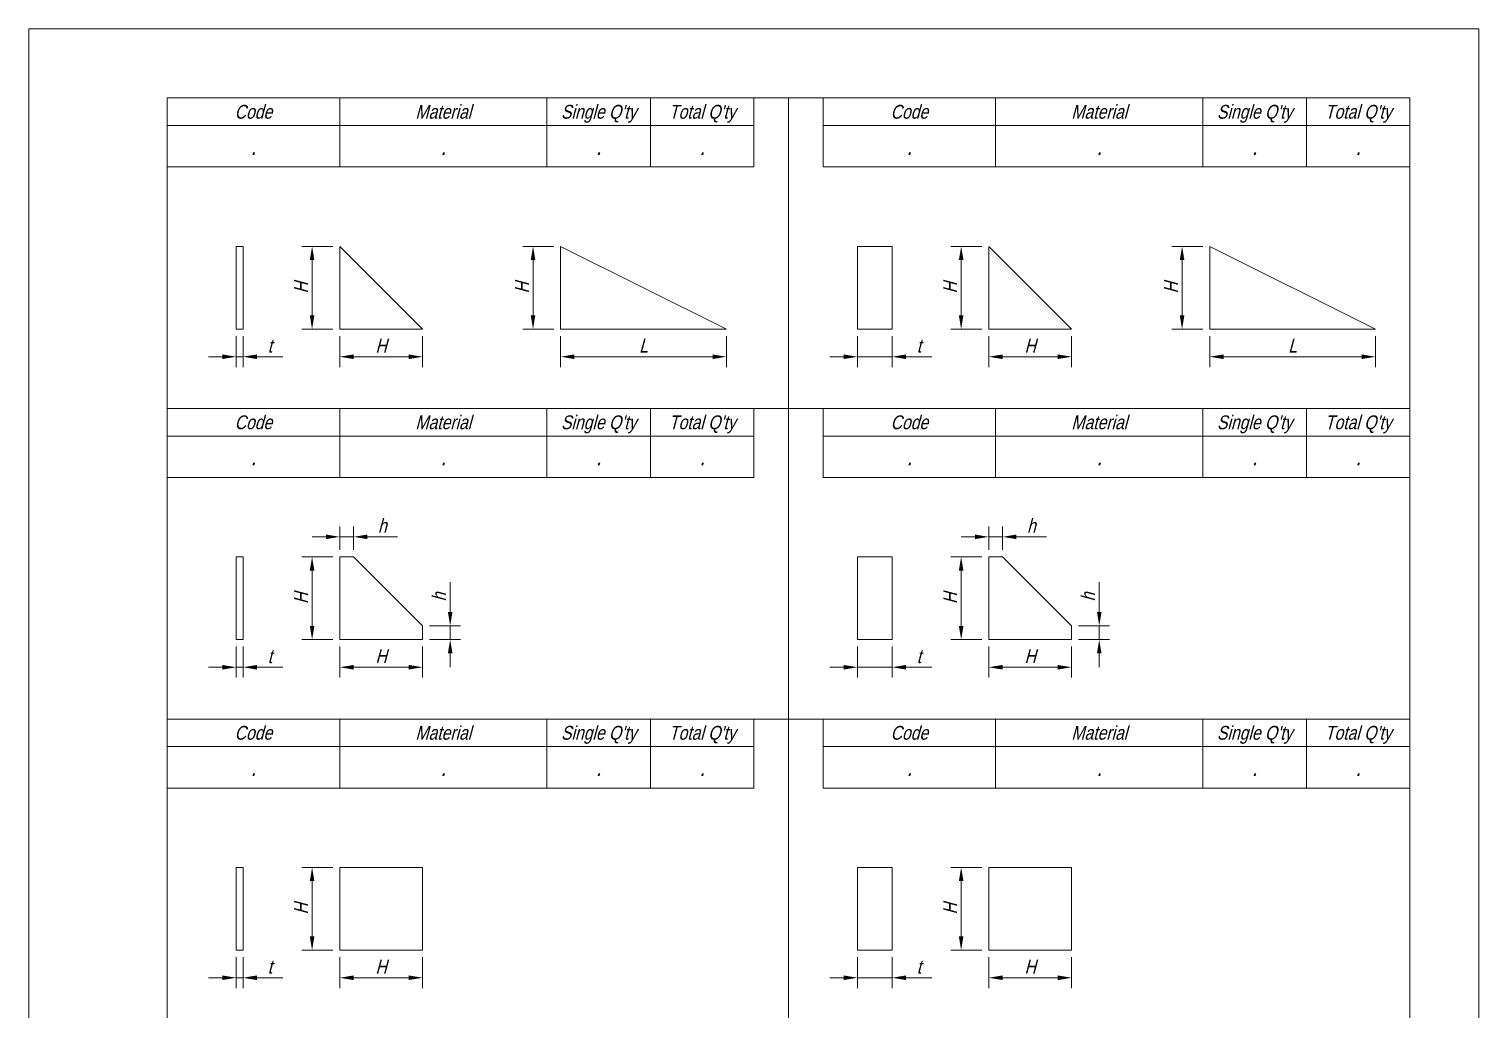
# Model space of a CAD drawing. Header units: millimetres. Extents: x 21 to 1591, y 51 to 2900.
# Drawn here: x 1221.5 to 1431.5, y 206.2 to 348.2 of the extents above; entities that cross this region are included whole.
import ezdxf
from ezdxf.enums import TextEntityAlignment as Align

# ---------------------------------------------------------------- set-up
doc = ezdxf.new("R2010")
doc.units = ezdxf.units.MM
doc.header["$LTSCALE"] = 0.5
doc.layers.get('0').update_dxf_attribs({"color": 9, "lineweight": 15})
doc.layers.get('Defpoints').update_dxf_attribs({"color": 9, "lineweight": 15})
doc.layers.add('Detaildimentions', color=5, linetype='Continuous', lineweight=15)
doc.layers.add('Namebox', color=9, linetype='Continuous', lineweight=20)
doc.styles.add('Longhand', font='vnfont.shx', dxfattribs={"width": 0.85, "oblique": 15})

msp = doc.modelspace()

# ---------------------------------------------------------------- linework, layer by layer
at = {"color": 5, "ltscale": 0.5}
for p, q in [((1266.4927, 338.2231), (1266.4927, 328.2231)), ((1296.4927, 338.2231), (1296.4927, 328.2231)), ((1311.4927, 338.2231), (1311.4927, 328.2231)), ((1361.4927, 338.2231), (1361.4927, 328.2231)), ((1391.4927, 338.2231), (1391.4927, 328.2231)), ((1406.4927, 338.2231), (1406.4927, 328.2231)), ((1326.4927, 334.2231), (1241.4927, 334.2231)), ((1421.4927, 334.2231), (1336.4927, 334.2231)), ((1266.4927, 293.2231), (1266.4927, 283.2231)), ((1296.4927, 293.2231), (1296.4927, 283.2231)), ((1311.4927, 293.2231), (1311.4927, 283.2231)), ((1361.4927, 293.2231), (1361.4927, 283.2231)), ((1391.4927, 293.2231), (1391.4927, 283.2231)), ((1406.4927, 293.2231), (1406.4927, 283.2231)), ((1326.4927, 289.2231), (1241.4927, 289.2231)), ((1421.4927, 289.2231), (1336.4927, 289.2231)), ((1266.4927, 248.2231), (1266.4927, 238.2231)), ((1296.4927, 248.2231), (1296.4927, 238.2231)), ((1311.4927, 248.2231), (1311.4927, 238.2231)), ((1361.4927, 248.2231), (1361.4927, 238.2231)), ((1391.4927, 248.2231), (1391.4927, 238.2231)), ((1406.4927, 248.2231), (1406.4927, 238.2231)), ((1326.4927, 244.2231), (1241.4927, 244.2231)), ((1421.4927, 244.2231), (1336.4927, 244.2231))]:
    msp.add_line(p, q, dxfattribs=at)
at = {"ltscale": 0.5}
for p, q in [((1331.4927, 338.2231), (1331.4927, 111.2231)), ((1278.4927, 304.7231), (1266.4927, 316.7231)), ((1266.4927, 304.7231), (1266.4927, 316.7231)), ((1322.4927, 304.7231), (1298.4927, 316.7231)), ((1298.4927, 304.7231), (1298.4927, 316.7231)), ((1372.4927, 304.7231), (1360.4927, 316.7231)), ((1360.4927, 304.7231), (1360.4927, 316.7231)), ((1416.4927, 304.7231), (1392.4927, 316.7231)), ((1392.4927, 304.7231), (1392.4927, 316.7231)), ((1278.4927, 304.7231), (1266.4927, 304.7231)), ((1322.4927, 304.7231), (1298.4927, 304.7231)), ((1372.4927, 304.7231), (1360.4927, 304.7231)), ((1416.4927, 304.7231), (1392.4927, 304.7231)), ((1421.4927, 293.2231), (1241.4927, 293.2231)), ((1266.4927, 271.7231), (1268.4927, 271.7231)), ((1266.4927, 259.7231), (1266.4927, 271.7231)), ((1278.4927, 261.7231), (1268.4927, 271.7231)), ((1360.4927, 271.7231), (1362.4927, 271.7231)), ((1360.4927, 259.7231), (1360.4927, 271.7231)), ((1372.4927, 261.7231), (1362.4927, 271.7231)), ((1278.4927, 261.7231), (1278.4927, 259.7231)), ((1372.4927, 261.7231), (1372.4927, 259.7231)), ((1278.4927, 259.7231), (1266.4927, 259.7231)), ((1372.4927, 259.7231), (1360.4927, 259.7231)), ((1421.4927, 248.2231), (1241.4927, 248.2231)), ((1266.4927, 226.7231), (1278.4927, 226.7231)), ((1266.4927, 214.7231), (1266.4927, 226.7231)), ((1278.4927, 226.7231), (1278.4927, 214.7231)), ((1360.4927, 226.7231), (1372.4927, 226.7231)), ((1360.4927, 214.7231), (1360.4927, 226.7231)), ((1372.4927, 226.7231), (1372.4927, 214.7231)), ((1278.4927, 214.7231), (1266.4927, 214.7231)), ((1372.4927, 214.7231), (1360.4927, 214.7231))]:
    msp.add_line(p, q, dxfattribs=at)
at = {"color": 7, "ltscale": 5}
msp.add_lwpolyline([(1241.4927, 61.2231), (1421.4927, 61.2231), (1421.4927, 338.2231), (1241.4927, 338.2231)], close=True, dxfattribs=at)
at = {"ltscale": 0.5}
for points in [[(1241.4927, 338.2231), (1326.4927, 338.2231), (1326.4927, 328.2231), (1241.4927, 328.2231)], [(1336.4927, 338.2231), (1421.4927, 338.2231), (1421.4927, 328.2231), (1336.4927, 328.2231)], [(1252.4927, 316.7231), (1251.4927, 316.7231), (1251.4927, 304.7231), (1252.4927, 304.7231)], [(1346.4927, 316.7231), (1341.4927, 316.7231), (1341.4927, 304.7231), (1346.4927, 304.7231)], [(1241.4927, 293.2231), (1326.4927, 293.2231), (1326.4927, 283.2231), (1241.4927, 283.2231)], [(1336.4927, 293.2231), (1421.4927, 293.2231), (1421.4927, 283.2231), (1336.4927, 283.2231)], [(1252.4927, 271.7231), (1251.4927, 271.7231), (1251.4927, 259.7231), (1252.4927, 259.7231)], [(1346.4927, 271.7231), (1341.4927, 271.7231), (1341.4927, 259.7231), (1346.4927, 259.7231)], [(1241.4927, 248.2231), (1326.4927, 248.2231), (1326.4927, 238.2231), (1241.4927, 238.2231)], [(1336.4927, 248.2231), (1421.4927, 248.2231), (1421.4927, 238.2231), (1336.4927, 238.2231)], [(1252.4927, 226.7231), (1251.4927, 226.7231), (1251.4927, 214.7231), (1252.4927, 214.7231)], [(1346.4927, 226.7231), (1341.4927, 226.7231), (1341.4927, 214.7231), (1346.4927, 214.7231)]]:
    msp.add_lwpolyline(points, close=True, dxfattribs=at)
at = {"layer": 'Defpoints', "ltscale": 0.5}
msp.add_lwpolyline([(1431.4927, 51.2231), (1431.4927, 348.2231), (1221.4927, 348.2231), (1221.4927, 51.2231)], close=True, dxfattribs=at)
at = {"layer": 'Detaildimentions', "ltscale": 0.5}
for p, q in [((1265.4927, 316.7231), (1260.9927, 316.7231)), ((1297.4927, 316.7231), (1292.9927, 316.7231)), ((1359.4927, 316.7231), (1354.9927, 316.7231)), ((1391.4927, 316.7231), (1386.9927, 316.7231)), ((1262.4927, 314.7231), (1262.4927, 306.7231)), ((1294.4927, 314.7231), (1294.4927, 306.7231)), ((1356.4927, 314.7231), (1356.4927, 306.7231)), ((1388.4927, 314.7231), (1388.4927, 306.7231)), ((1265.4927, 304.7231), (1260.9927, 304.7231)), ((1297.4927, 304.7231), (1292.9927, 304.7231)), ((1359.4927, 304.7231), (1354.9927, 304.7231)), ((1391.4927, 304.7231), (1386.9927, 304.7231)), ((1251.4927, 303.7231), (1251.4927, 299.2231)), ((1252.4927, 303.7231), (1252.4927, 299.2231)), ((1266.4927, 303.7231), (1266.4927, 299.2231)), ((1278.4927, 303.7231), (1278.4927, 299.2231)), ((1298.4927, 303.7231), (1298.4927, 299.2231)), ((1322.4927, 303.7231), (1322.4927, 299.2231)), ((1341.4927, 303.7231), (1341.4927, 299.2231)), ((1346.4927, 303.7231), (1346.4927, 299.2231)), ((1360.4927, 303.7231), (1360.4927, 299.2231)), ((1372.4927, 303.7231), (1372.4927, 299.2231)), ((1392.4927, 303.7231), (1392.4927, 299.2231)), ((1416.4927, 303.7231), (1416.4927, 299.2231)), ((1249.4927, 300.7231), (1247.4927, 300.7231)), ((1251.4927, 300.7231), (1252.4927, 300.7231)), ((1254.4927, 300.7231), (1258.2717, 300.7231)), ((1268.4927, 300.7231), (1276.4927, 300.7231)), ((1300.4927, 300.7231), (1320.4927, 300.7231)), ((1339.4927, 300.7231), (1337.4927, 300.7231)), ((1341.4927, 300.7231), (1346.4927, 300.7231)), ((1348.4927, 300.7231), (1352.2717, 300.7231)), ((1362.4927, 300.7231), (1370.4927, 300.7231)), ((1394.4927, 300.7231), (1414.4927, 300.7231)), ((1266.4927, 272.7231), (1266.4927, 276.1231)), ((1268.4927, 272.7231), (1268.4927, 276.1231)), ((1360.4927, 272.7231), (1360.4927, 276.1231)), ((1362.4927, 272.7231), (1362.4927, 276.1231)), ((1264.4927, 274.6231), (1262.4927, 274.6231)), ((1266.4927, 274.6231), (1268.4927, 274.6231)), ((1270.4927, 274.6231), (1274.8384, 274.6231)), ((1358.4927, 274.6231), (1356.4927, 274.6231)), ((1360.4927, 274.6231), (1362.4927, 274.6231)), ((1364.4927, 274.6231), (1368.8384, 274.6231)), ((1265.4927, 271.7231), (1260.9927, 271.7231)), ((1359.4927, 271.7231), (1354.9927, 271.7231)), ((1262.4927, 269.7231), (1262.4927, 261.7231)), ((1356.4927, 269.7231), (1356.4927, 261.7231)), ((1282.4927, 263.7231), (1282.4927, 268.0687)), ((1376.4927, 263.7231), (1376.4927, 268.0687)), ((1279.4927, 261.7231), (1283.9927, 261.7231)), ((1282.4927, 259.7231), (1282.4927, 261.7231)), ((1373.4927, 261.7231), (1377.9927, 261.7231)), ((1376.4927, 259.7231), (1376.4927, 261.7231)), ((1251.4927, 258.7231), (1251.4927, 254.2231)), ((1252.4927, 258.7231), (1252.4927, 254.2231)), ((1265.4927, 259.7231), (1260.9927, 259.7231)), ((1266.4927, 258.7231), (1266.4927, 254.2231)), ((1278.4927, 258.7231), (1278.4927, 254.2231)), ((1279.4927, 259.7231), (1283.9927, 259.7231)), ((1341.4927, 258.7231), (1341.4927, 254.2231)), ((1346.4927, 258.7231), (1346.4927, 254.2231)), ((1359.4927, 259.7231), (1354.9927, 259.7231)), ((1360.4927, 258.7231), (1360.4927, 254.2231)), ((1372.4927, 258.7231), (1372.4927, 254.2231)), ((1373.4927, 259.7231), (1377.9927, 259.7231)), ((1282.4927, 257.7231), (1282.4927, 255.7231)), ((1376.4927, 257.7231), (1376.4927, 255.7231)), ((1249.4927, 255.7231), (1247.4927, 255.7231)), ((1251.4927, 255.7231), (1252.4927, 255.7231)), ((1254.4927, 255.7231), (1258.2717, 255.7231)), ((1268.4927, 255.7231), (1276.4927, 255.7231)), ((1339.4927, 255.7231), (1337.4927, 255.7231)), ((1341.4927, 255.7231), (1346.4927, 255.7231)), ((1348.4927, 255.7231), (1352.2717, 255.7231)), ((1362.4927, 255.7231), (1370.4927, 255.7231)), ((1265.4927, 226.7231), (1260.9927, 226.7231)), ((1262.4927, 224.7231), (1262.4927, 216.7231)), ((1359.4927, 226.7231), (1354.9927, 226.7231)), ((1356.4927, 224.7231), (1356.4927, 216.7231)), ((1265.4927, 214.7231), (1260.9927, 214.7231)), ((1359.4927, 214.7231), (1354.9927, 214.7231)), ((1251.4927, 213.7231), (1251.4927, 209.2231)), ((1252.4927, 213.7231), (1252.4927, 209.2231)), ((1266.4927, 213.7231), (1266.4927, 209.2231)), ((1278.4927, 213.7231), (1278.4927, 209.2231)), ((1341.4927, 213.7231), (1341.4927, 209.2231)), ((1346.4927, 213.7231), (1346.4927, 209.2231)), ((1360.4927, 213.7231), (1360.4927, 209.2231)), ((1372.4927, 213.7231), (1372.4927, 209.2231)), ((1249.4927, 210.7231), (1247.4927, 210.7231)), ((1251.4927, 210.7231), (1252.4927, 210.7231)), ((1254.4927, 210.7231), (1258.2717, 210.7231)), ((1268.4927, 210.7231), (1276.4927, 210.7231)), ((1339.4927, 210.7231), (1337.4927, 210.7231)), ((1341.4927, 210.7231), (1346.4927, 210.7231)), ((1348.4927, 210.7231), (1352.2717, 210.7231)), ((1362.4927, 210.7231), (1370.4927, 210.7231))]:
    msp.add_line(p, q, dxfattribs=at)
for points in [[(1262.1594, 314.7231), (1262.8261, 314.7231), (1262.4927, 316.7231)], [(1294.1594, 314.7231), (1294.8261, 314.7231), (1294.4927, 316.7231)], [(1356.1594, 314.7231), (1356.8261, 314.7231), (1356.4927, 316.7231)], [(1388.1594, 314.7231), (1388.8261, 314.7231), (1388.4927, 316.7231)], [(1262.1594, 306.7231), (1262.8261, 306.7231), (1262.4927, 304.7231)], [(1294.1594, 306.7231), (1294.8261, 306.7231), (1294.4927, 304.7231)], [(1356.1594, 306.7231), (1356.8261, 306.7231), (1356.4927, 304.7231)], [(1388.1594, 306.7231), (1388.8261, 306.7231), (1388.4927, 304.7231)], [(1249.4927, 301.0564), (1249.4927, 300.3897), (1251.4927, 300.7231)], [(1254.4927, 301.0564), (1254.4927, 300.3897), (1252.4927, 300.7231)], [(1268.4927, 301.0564), (1268.4927, 300.3897), (1266.4927, 300.7231)], [(1276.4927, 301.0564), (1276.4927, 300.3897), (1278.4927, 300.7231)], [(1300.4927, 301.0564), (1300.4927, 300.3897), (1298.4927, 300.7231)], [(1320.4927, 301.0564), (1320.4927, 300.3897), (1322.4927, 300.7231)], [(1339.4927, 301.0564), (1339.4927, 300.3897), (1341.4927, 300.7231)], [(1348.4927, 301.0564), (1348.4927, 300.3897), (1346.4927, 300.7231)], [(1362.4927, 301.0564), (1362.4927, 300.3897), (1360.4927, 300.7231)], [(1370.4927, 301.0564), (1370.4927, 300.3897), (1372.4927, 300.7231)], [(1394.4927, 301.0564), (1394.4927, 300.3897), (1392.4927, 300.7231)], [(1414.4927, 301.0564), (1414.4927, 300.3897), (1416.4927, 300.7231)], [(1264.4927, 274.9564), (1264.4927, 274.2897), (1266.4927, 274.6231)], [(1270.4927, 274.9564), (1270.4927, 274.2897), (1268.4927, 274.6231)], [(1358.4927, 274.9564), (1358.4927, 274.2897), (1360.4927, 274.6231)], [(1364.4927, 274.9564), (1364.4927, 274.2897), (1362.4927, 274.6231)], [(1262.1594, 269.7231), (1262.8261, 269.7231), (1262.4927, 271.7231)], [(1356.1594, 269.7231), (1356.8261, 269.7231), (1356.4927, 271.7231)], [(1282.1594, 263.7231), (1282.8261, 263.7231), (1282.4927, 261.7231)], [(1376.1594, 263.7231), (1376.8261, 263.7231), (1376.4927, 261.7231)], [(1262.1594, 261.7231), (1262.8261, 261.7231), (1262.4927, 259.7231)], [(1356.1594, 261.7231), (1356.8261, 261.7231), (1356.4927, 259.7231)], [(1282.1594, 257.7231), (1282.8261, 257.7231), (1282.4927, 259.7231)], [(1376.1594, 257.7231), (1376.8261, 257.7231), (1376.4927, 259.7231)], [(1249.4927, 256.0564), (1249.4927, 255.3897), (1251.4927, 255.7231)], [(1254.4927, 256.0564), (1254.4927, 255.3897), (1252.4927, 255.7231)], [(1268.4927, 256.0564), (1268.4927, 255.3897), (1266.4927, 255.7231)], [(1276.4927, 256.0564), (1276.4927, 255.3897), (1278.4927, 255.7231)], [(1339.4927, 256.0564), (1339.4927, 255.3897), (1341.4927, 255.7231)], [(1348.4927, 256.0564), (1348.4927, 255.3897), (1346.4927, 255.7231)], [(1362.4927, 256.0564), (1362.4927, 255.3897), (1360.4927, 255.7231)], [(1370.4927, 256.0564), (1370.4927, 255.3897), (1372.4927, 255.7231)], [(1262.1594, 224.7231), (1262.8261, 224.7231), (1262.4927, 226.7231)], [(1356.1594, 224.7231), (1356.8261, 224.7231), (1356.4927, 226.7231)], [(1262.1594, 216.7231), (1262.8261, 216.7231), (1262.4927, 214.7231)], [(1356.1594, 216.7231), (1356.8261, 216.7231), (1356.4927, 214.7231)], [(1249.4927, 211.0564), (1249.4927, 210.3897), (1251.4927, 210.7231)], [(1254.4927, 211.0564), (1254.4927, 210.3897), (1252.4927, 210.7231)], [(1268.4927, 211.0564), (1268.4927, 210.3897), (1266.4927, 210.7231)], [(1276.4927, 211.0564), (1276.4927, 210.3897), (1278.4927, 210.7231)], [(1339.4927, 211.0564), (1339.4927, 210.3897), (1341.4927, 210.7231)], [(1348.4927, 211.0564), (1348.4927, 210.3897), (1346.4927, 210.7231)], [(1362.4927, 211.0564), (1362.4927, 210.3897), (1360.4927, 210.7231)], [(1370.4927, 211.0564), (1370.4927, 210.3897), (1372.4927, 210.7231)]]:
    msp.add_solid(points, dxfattribs=at)

# ---------------------------------------------------------------- texts
at = {"layer": 'Detaildimentions', "color": 10, "style": 'Longhand', "oblique": 15, "width": 0.85}
for s, p in [('H', (1262.4927, 310.7231)), ('H', (1294.4927, 310.7231)), ('H', (1356.4927, 310.7231)), ('H', (1388.4927, 310.7231)), ('H', (1262.4927, 265.7231)), ('h', (1282.4927, 265.8959)), ('H', (1356.4927, 265.7231)), ('h', (1376.4927, 265.8959)), ('H', (1262.4927, 220.7231)), ('H', (1356.4927, 220.7231))]:
    msp.add_text(s, height=2, rotation=90, dxfattribs=at).set_placement(p, align=Align.BOTTOM_CENTER)
for s, p in [('t', (1256.3822, 300.7231)), ('H', (1272.4927, 300.7231)), ('L', (1310.4927, 300.7231)), ('t', (1350.3822, 300.7231)), ('H', (1366.4927, 300.7231)), ('L', (1404.4927, 300.7231)), ('h', (1272.6656, 274.6231)), ('h', (1366.6656, 274.6231)), ('H', (1272.4927, 255.7231)), ('H', (1366.4927, 255.7231)), ('t', (1256.3822, 255.7231)), ('t', (1350.3822, 255.7231)), ('t', (1256.3822, 210.7231)), ('H', (1272.4927, 210.7231)), ('t', (1350.3822, 210.7231)), ('H', (1366.4927, 210.7231))]:
    msp.add_text(s, height=2, dxfattribs=at).set_placement(p, align=Align.BOTTOM_CENTER)
at = {"layer": 'Namebox', "color": 4, "style": 'Longhand', "oblique": 15, "width": 0.85}
for s, p in [('Code', (1253.9927, 336.2231)), ('Material', (1281.4927, 336.2231)), ("Single Q'ty", (1303.9927, 336.2231)), ("Total Q'ty", (1318.9927, 336.2231)), ('Code', (1348.9927, 336.2231)), ('Material', (1376.4927, 336.2231)), ("Single Q'ty", (1398.9927, 336.2231)), ("Total Q'ty", (1413.9927, 336.2231)), ('Code', (1253.9927, 291.2231)), ('Material', (1281.4927, 291.2231)), ("Single Q'ty", (1303.9927, 291.2231)), ("Total Q'ty", (1318.9927, 291.2231)), ('Code', (1348.9927, 291.2231)), ('Material', (1376.4927, 291.2231)), ("Single Q'ty", (1398.9927, 291.2231)), ("Total Q'ty", (1413.9927, 291.2231)), ('Code', (1253.9927, 246.2231)), ('Material', (1281.4927, 246.2231)), ("Single Q'ty", (1303.9927, 246.2231)), ("Total Q'ty", (1318.9927, 246.2231)), ('Code', (1348.9927, 246.2231)), ('Material', (1376.4927, 246.2231)), ("Single Q'ty", (1398.9927, 246.2231)), ("Total Q'ty", (1413.9927, 246.2231))]:
    msp.add_text(s, height=2, dxfattribs=at).set_placement(p, align=Align.MIDDLE_CENTER)
at = {"layer": 'Namebox', "color": 10, "style": 'Longhand', "oblique": 15, "width": 0.85}
for p in [(1253.9927, 331.2231), (1281.4927, 331.2231), (1303.9927, 331.2231), (1318.9927, 331.2231), (1348.9927, 331.2231), (1376.4927, 331.2231), (1398.9927, 331.2231), (1413.9927, 331.2231), (1253.9927, 286.2231), (1281.4927, 286.2231), (1303.9927, 286.2231), (1318.9927, 286.2231), (1348.9927, 286.2231), (1376.4927, 286.2231), (1398.9927, 286.2231), (1413.9927, 286.2231), (1253.9927, 241.2231), (1281.4927, 241.2231), (1303.9927, 241.2231), (1318.9927, 241.2231), (1348.9927, 241.2231), (1376.4927, 241.2231), (1398.9927, 241.2231), (1413.9927, 241.2231)]:
    msp.add_text('.', height=2.5, dxfattribs=at).set_placement(p, align=Align.MIDDLE_CENTER)

doc.saveas('drawing.dxf')
